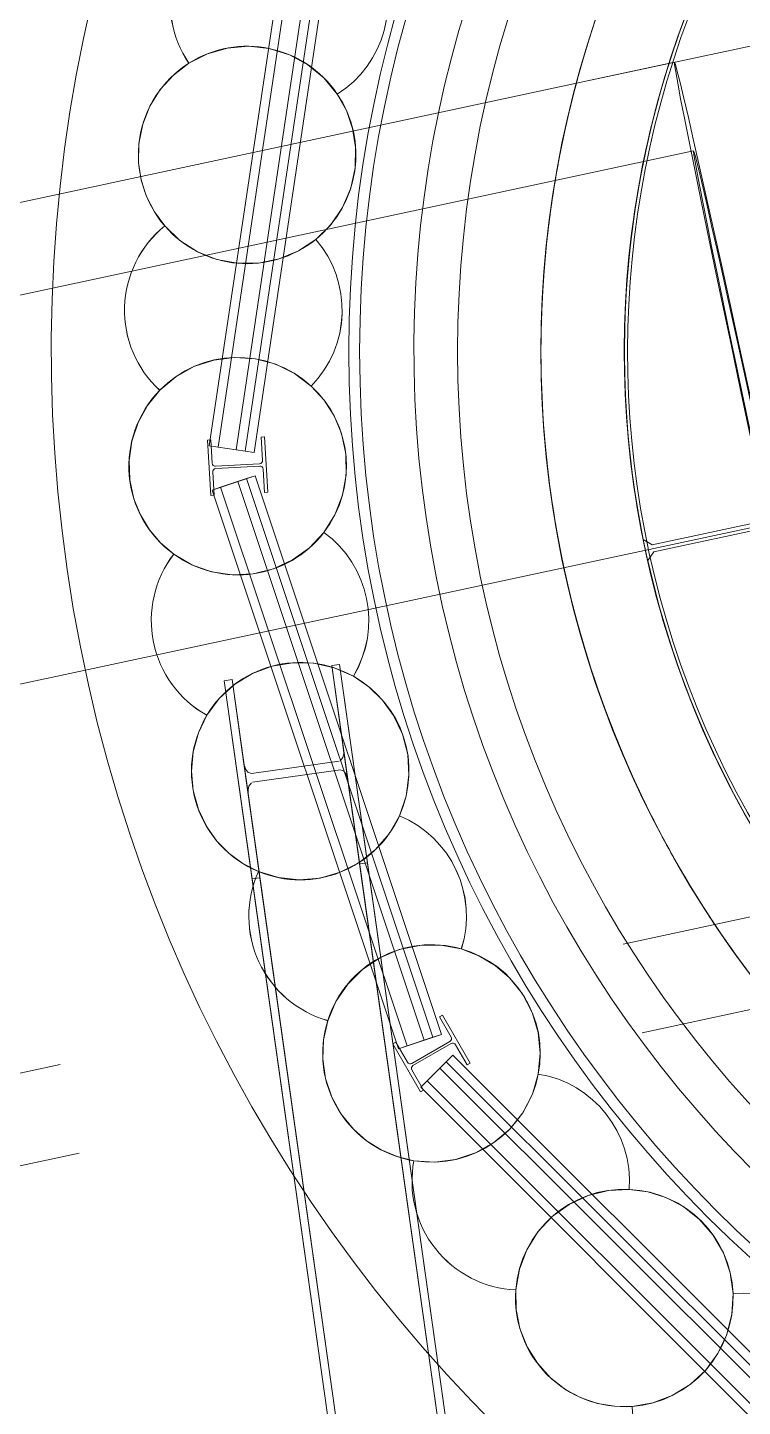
# Model space of a CAD drawing. Header units: metres. Extents: x 1753726 to 1755216, y 5920592 to 5921703.
# Drawn here: x 1754600.551 to 1754602.522, y 5921258.43 to 5921262.235 of the extents above; entities that cross this region are included whole.
import ezdxf

# ---------------------------------------------------------------- set-up
doc = ezdxf.new("R2010")
doc.units = ezdxf.units.M
doc.linetypes.add('CENTER', pattern=[50.8, 31.75, -6.35, 6.35, -6.35])
doc.linetypes.add('HIDDEN2', pattern=[4.7625, 3.175, -1.5875])
for name, color, linetype, lineweight in [('A-FLOR-____-OTLN', 9, 'Continuous', 9), ('A-WALL-____-OTLN', 2, 'Continuous', 9), ('P-PIPE-____-CNTR', 1, 'CENTER', 9), ('P-PIPE-____-OTLN', 6, 'HIDDEN2', 18), ('S-BEAM-____-OTLN', 7, 'Continuous', 9), ('S-FNDN-____-OTLN', 7, 'Continuous', 9)]:
    doc.layers.add(name, color=color, linetype=linetype, lineweight=lineweight)

# ---------------------------------------------------------------- blocks, each defined once
blk = doc.blocks.new('308492-ARUP-TUTB-MOD-0001_rvt-1-X-ARUP-GL-HERNE_BAY_ALIGNMENT')
at = {"layer": 'P-PIPE-____-CNTR'}
blk.add_line((1754602.6075, 5921260.8678), (1754508.8363, 5921240.7823), dxfattribs=at)
blk.add_line((1754602.6075, 5921260.8678), (1754508.8363, 5921240.7823), dxfattribs=at)
at = {"layer": 'P-PIPE-____-OTLN'}
for p, q in [((1754602.3352, 5921262.139), (1754508.564, 5921242.0535)), ((1754602.3876, 5921261.8945), (1754508.6164, 5921241.809)), ((1754509.0562, 5921239.7556), (1754602.8274, 5921259.8411)), ((1754509.1086, 5921239.5111), (1754602.8798, 5921259.5967))]:
    blk.add_line(p, q, dxfattribs=at)
for major_axis, start_param, end_param in [((-0.2723, 1.2712), 0, 1.570796), ((-0.2723, 1.2712), 4.712389, 6.283185), ((-0.2199, 1.0267), 4.753999, 7.895591)]:
    blk.add_ellipse((1754602.6075, 5921260.8678), major_axis=major_axis, ratio=0.008918, start_param=start_param, end_param=end_param, dxfattribs=at)
blk = doc.blocks.new('Arup_Beam_Steel I Section_UC_AU1 - 150UC30-4392015-X-ARUP-GL-HERNE_BAY_ALIGNMENT')
at = {"layer": 'S-BEAM-____-OTLN'}
for p, q in [((1754601.6952, 5921259.5093), (1754601.687, 5921259.5046)), ((1754601.687, 5921259.5046), (1754601.6952, 5921259.5093)), ((1754601.687, 5921259.5046), (1754601.7192, 5921259.4489)), ((1754601.7192, 5921259.4489), (1754601.687, 5921259.5046)), ((1754601.7717, 5921259.3768), (1754601.6952, 5921259.5093)), ((1754601.6952, 5921259.5093), (1754601.7717, 5921259.3768)), ((1754601.5665, 5921259.435), (1754601.5583, 5921259.4303)), ((1754601.5583, 5921259.4303), (1754601.5665, 5921259.435)), ((1754601.5583, 5921259.4303), (1754601.6348, 5921259.2978)), ((1754601.6348, 5921259.2978), (1754601.5583, 5921259.4303)), ((1754601.5986, 5921259.3793), (1754601.5665, 5921259.435)), ((1754601.5665, 5921259.435), (1754601.5986, 5921259.3793)), ((1754601.7159, 5921259.4368), (1754601.6108, 5921259.3761)), ((1754601.6108, 5921259.3761), (1754601.7159, 5921259.4368)), ((1754601.6141, 5921259.3704), (1754601.7192, 5921259.4311)), ((1754601.7192, 5921259.4311), (1754601.6141, 5921259.3704)), ((1754601.7314, 5921259.4278), (1754601.7635, 5921259.3721)), ((1754601.7635, 5921259.3721), (1754601.7314, 5921259.4278)), ((1754601.7635, 5921259.3721), (1754601.7717, 5921259.3768)), ((1754601.7717, 5921259.3768), (1754601.7635, 5921259.3721)), ((1754601.643, 5921259.3025), (1754601.6108, 5921259.3582)), ((1754601.6108, 5921259.3582), (1754601.643, 5921259.3025)), ((1754601.6348, 5921259.2978), (1754601.643, 5921259.3025)), ((1754601.643, 5921259.3025), (1754601.6348, 5921259.2978))]:
    blk.add_line(p, q, dxfattribs=at)
for centre, major_axis, start_param, end_param in [((1754601.7115, 5921259.4445), (0.00007, 0.0089), 3.673602, 5.244398), ((1754601.7115, 5921259.4445), (0.00007, 0.0089), 3.673602, 5.244398), ((1754601.7237, 5921259.4233), (0.00067, 0.00887), 5.311559, 6.882355), ((1754601.7237, 5921259.4233), (0.00067, 0.00887), 5.311559, 6.882355), ((1754601.6063, 5921259.3838), (0.00203, 0.00867), 2.323993, 3.894789), ((1754601.6063, 5921259.3838), (0.00203, 0.00867), 2.323993, 3.894789), ((1754601.6185, 5921259.3626), (-0.00027, 0.0089), 0.493623, 2.06442), ((1754601.6185, 5921259.3626), (-0.00027, 0.0089), 0.493623, 2.06442)]:
    blk.add_ellipse(centre, major_axis=major_axis, ratio=1, start_param=start_param, end_param=end_param, dxfattribs=at)
blk = doc.blocks.new('Arup_Beam_Steel I Section_UC_AU1 - 150UC30-4392016-X-ARUP-GL-HERNE_BAY_ALIGNMENT')
at = {"layer": 'S-BEAM-____-OTLN'}
for p, q in [((1754601.0566, 5921261.0966), (1754601.0473, 5921261.0961)), ((1754601.0473, 5921261.0961), (1754601.0566, 5921261.0966)), ((1754601.0473, 5921261.0961), (1754601.0562, 5921260.9433)), ((1754601.0562, 5921260.9433), (1754601.0473, 5921261.0961)), ((1754601.0604, 5921261.0324), (1754601.0566, 5921261.0966)), ((1754601.0566, 5921261.0966), (1754601.0604, 5921261.0324)), ((1754601.205, 5921261.1053), (1754601.1956, 5921261.1047)), ((1754601.1956, 5921261.1047), (1754601.205, 5921261.1053)), ((1754601.1956, 5921261.1047), (1754601.1994, 5921261.0405)), ((1754601.1994, 5921261.0405), (1754601.1956, 5921261.1047)), ((1754601.2139, 5921260.9525), (1754601.205, 5921261.1053)), ((1754601.205, 5921261.1053), (1754601.2139, 5921260.9525)), ((1754601.0655, 5921260.9439), (1754601.0618, 5921261.0081)), ((1754601.0618, 5921261.0081), (1754601.0655, 5921260.9439)), ((1754601.191, 5921261.0311), (1754601.0698, 5921261.0241)), ((1754601.0698, 5921261.0241), (1754601.191, 5921261.0311)), ((1754601.0702, 5921261.0175), (1754601.1914, 5921261.0245)), ((1754601.1914, 5921261.0245), (1754601.0702, 5921261.0175)), ((1754601.2008, 5921261.0162), (1754601.2045, 5921260.952)), ((1754601.2045, 5921260.952), (1754601.2008, 5921261.0162)), ((1754601.0562, 5921260.9433), (1754601.0655, 5921260.9439)), ((1754601.0655, 5921260.9439), (1754601.0562, 5921260.9433)), ((1754601.2045, 5921260.952), (1754601.2139, 5921260.9525)), ((1754601.2139, 5921260.9525), (1754601.2045, 5921260.952))]:
    blk.add_line(p, q, dxfattribs=at)
for centre, major_axis, start_param, end_param in [((1754601.1905, 5921261.04), (-0.00283, 0.00844), 2.87668, 4.447476), ((1754601.1905, 5921261.04), (-0.00283, 0.00844), 2.87668, 4.447476), ((1754601.0693, 5921261.0329), (0.00098, 0.00885), 1.739035, 3.309831), ((1754601.0693, 5921261.0329), (0.00098, 0.00885), 1.739035, 3.309831), ((1754601.0707, 5921261.0086), (-0.00283, 0.00844), 6.018273, 7.589069), ((1754601.0707, 5921261.0086), (-0.00283, 0.00844), 6.018273, 7.589069), ((1754601.1919, 5921261.0156), (-0.00283, 0.00844), 4.447476, 6.018273), ((1754601.1919, 5921261.0156), (-0.00283, 0.00844), 4.447476, 6.018273)]:
    blk.add_ellipse(centre, major_axis=major_axis, ratio=1, start_param=start_param, end_param=end_param, dxfattribs=at)
blk = doc.blocks.new('308492-ARUP-STTW-MOD-0400_rvt-1-X-ARUP-GL-HERNE_BAY_ALIGNMENT')
at = {"layer": 'A-FLOR-____-OTLN'}
for start, end in [(0, 180), (0, 180), (180, 0), (180, 0)]:
    blk.add_arc((1754604.817, 5921261.3414), 3.35, start, end, dxfattribs=at)
at = {"layer": 'A-WALL-____-OTLN'}
for p, q in [((1754601.2927, 5921262.6924), (1754601.052, 5921261.0803)), ((1754601.052, 5921261.0803), (1754601.2927, 5921262.6924)), ((1754601.3174, 5921262.6887), (1754601.0768, 5921261.0766)), ((1754601.1262, 5921261.0692), (1754601.3669, 5921262.6813)), ((1754601.3669, 5921262.6813), (1754601.1262, 5921261.0692)), ((1754601.1509, 5921261.0655), (1754601.3916, 5921262.6776)), ((1754601.1757, 5921261.0618), (1754601.4163, 5921262.6739)), ((1754601.4163, 5921262.6739), (1754601.1757, 5921261.0618)), ((1754601.1757, 5921261.0618), (1754601.4163, 5921262.6739)), ((1754601.4163, 5921262.6739), (1754601.1757, 5921261.0618)), ((1754601.1757, 5921261.0618), (1754601.052, 5921261.0803)), ((1754601.0768, 5921261.0766), (1754601.052, 5921261.0803)), ((1754601.0768, 5921261.0766), (1754601.1509, 5921261.0655)), ((1754601.1757, 5921261.0618), (1754601.1262, 5921261.0692)), ((1754601.1262, 5921261.0692), (1754601.1757, 5921261.0618)), ((1754601.1757, 5921261.0618), (1754601.1509, 5921261.0655)), ((1754601.06, 5921260.9584), (1754601.1786, 5921260.9979)), ((1754601.06, 5921260.9584), (1754601.0837, 5921260.9663)), ((1754601.0837, 5921260.9663), (1754601.1548, 5921260.99)), ((1754601.0837, 5921260.9663), (1754601.5977, 5921259.4247)), ((1754601.1311, 5921260.9821), (1754601.1786, 5921260.9979)), ((1754601.1311, 5921260.9821), (1754601.1786, 5921260.9979)), ((1754601.6451, 5921259.4405), (1754601.1311, 5921260.9821)), ((1754601.1311, 5921260.9821), (1754601.6451, 5921259.4405)), ((1754601.1548, 5921260.99), (1754601.1786, 5921260.9979)), ((1754601.6688, 5921259.4484), (1754601.1548, 5921260.99)), ((1754601.6925, 5921259.4563), (1754601.1786, 5921260.9979)), ((1754601.1786, 5921260.9979), (1754601.6925, 5921259.4563)), ((1754601.6925, 5921259.4563), (1754601.1786, 5921260.9979)), ((1754601.1786, 5921260.9979), (1754601.6925, 5921259.4563)), ((1754601.06, 5921260.9584), (1754601.574, 5921259.4168)), ((1754601.574, 5921259.4168), (1754601.06, 5921260.9584)), ((1754601.6925, 5921259.4563), (1754601.574, 5921259.4168)), ((1754601.5977, 5921259.4247), (1754601.6688, 5921259.4484)), ((1754601.6925, 5921259.4563), (1754601.6451, 5921259.4405)), ((1754601.6451, 5921259.4405), (1754601.6925, 5921259.4563)), ((1754601.6925, 5921259.4563), (1754601.6688, 5921259.4484)), ((1754601.5977, 5921259.4247), (1754601.574, 5921259.4168)), ((1754601.6353, 5921259.3103), (1754601.7237, 5921259.3987)), ((1754601.653, 5921259.328), (1754601.706, 5921259.381)), ((1754601.6884, 5921259.3633), (1754601.7237, 5921259.3987)), ((1754601.6884, 5921259.3633), (1754601.7237, 5921259.3987)), ((1754602.8409, 5921258.2107), (1754601.6884, 5921259.3633)), ((1754601.6884, 5921259.3633), (1754602.8409, 5921258.2107)), ((1754601.706, 5921259.381), (1754601.7237, 5921259.3987)), ((1754602.8586, 5921258.2284), (1754601.706, 5921259.381)), ((1754602.8763, 5921258.2461), (1754601.7237, 5921259.3987)), ((1754601.7237, 5921259.3987), (1754602.8763, 5921258.2461)), ((1754602.8763, 5921258.2461), (1754601.7237, 5921259.3987)), ((1754601.7237, 5921259.3987), (1754602.8763, 5921258.2461)), ((1754601.6353, 5921259.3103), (1754601.653, 5921259.328)), ((1754601.653, 5921259.328), (1754602.8056, 5921258.1754)), ((1754601.6353, 5921259.3103), (1754602.7879, 5921258.1577)), ((1754602.7879, 5921258.1577), (1754601.6353, 5921259.3103))]:
    blk.add_line(p, q, dxfattribs=at)
at = {"layer": 'S-BEAM-____-OTLN'}
for radius, start, end in [(3.38, 0, 180), (3.38, 0, 180), (3.08, 0, 180), (3.08, 0, 180), (3.38, 180, 0), (3.38, 180, 0), (3.08, 180, 0), (3.08, 180, 0)]:
    blk.add_arc((1754604.817, 5921261.3414), radius, start, end, dxfattribs=at)
at = {"layer": 'S-FNDN-____-OTLN', "flags": 128}
for points in [[(1754600.996, 5921262.1362), (1754601.0474, 5921262.1623), (1754601.103, 5921262.1781), (1754601.1605, 5921262.183), (1754601.2179, 5921262.1767), (1754601.2731, 5921262.1596), (1754601.3239, 5921262.1322), (1754601.3685, 5921262.0955), (1754601.4053, 5921262.0511)], [(1754601.4053, 5921262.0511), (1754601.3685, 5921262.0955), (1754601.3239, 5921262.1322), (1754601.2731, 5921262.1596), (1754601.2179, 5921262.1767), (1754601.1605, 5921262.183), (1754601.103, 5921262.1781), (1754601.0474, 5921262.1623), (1754600.996, 5921262.1362)], [(1754600.8576, 5921261.861), (1754600.8585, 5921261.9148), (1754600.869, 5921261.9676), (1754600.8888, 5921262.0177), (1754600.9172, 5921262.0634), (1754600.9533, 5921262.1034), (1754600.996, 5921262.1362)], [(1754600.996, 5921262.1362), (1754600.9533, 5921262.1034), (1754600.9172, 5921262.0634), (1754600.8888, 5921262.0177), (1754600.869, 5921261.9676), (1754600.8585, 5921261.9148), (1754600.8576, 5921261.861)], [(1754601.4053, 5921262.0511), (1754601.4306, 5921262.0056), (1754601.4477, 5921261.9564), (1754601.456, 5921261.905)], [(1754601.456, 5921261.905), (1754601.4477, 5921261.9564), (1754601.4306, 5921262.0056), (1754601.4053, 5921262.0511)], [(1754601.456, 5921261.905), (1754601.4547, 5921261.8474), (1754601.4424, 5921261.7911), (1754601.4196, 5921261.7382), (1754601.3871, 5921261.6906), (1754601.346, 5921261.6502)], [(1754601.346, 5921261.6502), (1754601.3871, 5921261.6906), (1754601.4196, 5921261.7382), (1754601.4424, 5921261.7911), (1754601.4547, 5921261.8474), (1754601.456, 5921261.905)], [(1754600.9295, 5921261.6873), (1754600.9013, 5921261.7258), (1754600.8796, 5921261.7683), (1754600.8649, 5921261.8137), (1754600.8576, 5921261.861)], [(1754600.8576, 5921261.861), (1754600.8649, 5921261.8137), (1754600.8796, 5921261.7683), (1754600.9013, 5921261.7258), (1754600.9295, 5921261.6873)], [(1754601.346, 5921261.6502), (1754601.2979, 5921261.6182), (1754601.2446, 5921261.5961), (1754601.188, 5921261.5846), (1754601.1302, 5921261.5842), (1754601.0735, 5921261.5948), (1754601.0198, 5921261.6161), (1754600.9712, 5921261.6473), (1754600.9295, 5921261.6873)], [(1754600.9295, 5921261.6873), (1754600.9712, 5921261.6473), (1754601.0198, 5921261.6161), (1754601.0735, 5921261.5948), (1754601.1302, 5921261.5842), (1754601.188, 5921261.5846), (1754601.2446, 5921261.5961), (1754601.2979, 5921261.6182), (1754601.346, 5921261.6502)], [(1754600.9157, 5921261.2336), (1754600.9597, 5921261.2709), (1754601.0101, 5921261.2991), (1754601.065, 5921261.317), (1754601.1223, 5921261.3242), (1754601.1799, 5921261.3202), (1754601.2357, 5921261.3053), (1754601.2876, 5921261.2799), (1754601.3336, 5921261.2451)], [(1754601.3336, 5921261.2451), (1754601.2876, 5921261.2799), (1754601.2357, 5921261.3053), (1754601.1799, 5921261.3202), (1754601.1223, 5921261.3242), (1754601.065, 5921261.317), (1754601.0101, 5921261.2991), (1754600.9597, 5921261.2709), (1754600.9157, 5921261.2336)], [(1754600.8445, 5921260.9339), (1754600.833, 5921260.9865), (1754600.831, 5921261.0403), (1754600.8387, 5921261.0936), (1754600.8558, 5921261.1446), (1754600.8817, 5921261.1918), (1754600.9157, 5921261.2336)], [(1754600.9157, 5921261.2336), (1754600.8817, 5921261.1918), (1754600.8558, 5921261.1446), (1754600.8387, 5921261.0936), (1754600.831, 5921261.0403), (1754600.833, 5921260.9865), (1754600.8445, 5921260.9339)], [(1754601.3336, 5921261.2451), (1754601.3687, 5921261.2067), (1754601.3967, 5921261.1628), (1754601.4166, 5921261.1147)], [(1754601.4166, 5921261.1147), (1754601.3967, 5921261.1628), (1754601.3687, 5921261.2067), (1754601.3336, 5921261.2451)], [(1754601.4166, 5921261.1147), (1754601.4286, 5921261.0584), (1754601.4297, 5921261.0008), (1754601.4196, 5921260.944), (1754601.399, 5921260.8902), (1754601.3684, 5921260.8414)], [(1754601.3684, 5921260.8414), (1754601.399, 5921260.8902), (1754601.4196, 5921260.944), (1754601.4297, 5921261.0008), (1754601.4286, 5921261.0584), (1754601.4166, 5921261.1147)], [(1754600.9545, 5921260.7814), (1754600.9182, 5921260.8124), (1754600.8873, 5921260.8488), (1754600.8625, 5921260.8896), (1754600.8445, 5921260.9339)], [(1754600.8445, 5921260.9339), (1754600.8625, 5921260.8896), (1754600.8873, 5921260.8488), (1754600.9182, 5921260.8124), (1754600.9545, 5921260.7814)], [(1754601.3684, 5921260.8414), (1754601.3289, 5921260.7992), (1754601.2821, 5921260.7654), (1754601.2297, 5921260.7411), (1754601.1736, 5921260.7274), (1754601.1159, 5921260.7246), (1754601.0588, 5921260.733), (1754601.0043, 5921260.7522), (1754600.9545, 5921260.7814)], [(1754600.9545, 5921260.7814), (1754601.0043, 5921260.7522), (1754601.0588, 5921260.733), (1754601.1159, 5921260.7246), (1754601.1736, 5921260.7274), (1754601.2297, 5921260.7411), (1754601.2821, 5921260.7654), (1754601.3289, 5921260.7992), (1754601.3684, 5921260.8414)], [(1754601.0457, 5921260.3368), (1754601.08, 5921260.3832), (1754601.1225, 5921260.4223), (1754601.1718, 5921260.4524), (1754601.2259, 5921260.4726), (1754601.2828, 5921260.482), (1754601.3405, 5921260.4803), (1754601.3969, 5921260.4677), (1754601.4497, 5921260.4444)], [(1754601.4497, 5921260.4444), (1754601.3969, 5921260.4677), (1754601.3405, 5921260.4803), (1754601.2828, 5921260.482), (1754601.2259, 5921260.4726), (1754601.1718, 5921260.4524), (1754601.1225, 5921260.4223), (1754601.08, 5921260.3832), (1754601.0457, 5921260.3368)], [(1754601.4497, 5921260.4444), (1754601.4927, 5921260.4151), (1754601.5301, 5921260.3789), (1754601.5605, 5921260.3367)], [(1754601.5605, 5921260.3367), (1754601.5301, 5921260.3789), (1754601.4927, 5921260.4151), (1754601.4497, 5921260.4444)], [(1754601.0456, 5921260.0287), (1754601.0222, 5921260.0773), (1754601.0079, 5921260.1292), (1754601.0031, 5921260.1828), (1754601.0079, 5921260.2364), (1754601.0223, 5921260.2883), (1754601.0457, 5921260.3368)], [(1754601.0457, 5921260.3368), (1754601.0223, 5921260.2883), (1754601.0079, 5921260.2364), (1754601.0031, 5921260.1828), (1754601.0079, 5921260.1292), (1754601.0222, 5921260.0773), (1754601.0456, 5921260.0287)], [(1754601.5605, 5921260.3367), (1754601.5852, 5921260.2846), (1754601.5995, 5921260.2288), (1754601.6029, 5921260.1712), (1754601.5951, 5921260.1141), (1754601.5766, 5921260.0596)], [(1754601.5766, 5921260.0596), (1754601.5951, 5921260.1141), (1754601.6029, 5921260.1712), (1754601.5995, 5921260.2288), (1754601.5852, 5921260.2846), (1754601.5605, 5921260.3367)], [(1754601.5766, 5921260.0596), (1754601.548, 5921260.0094), (1754601.5102, 5921259.9657), (1754601.4648, 5921259.93), (1754601.4134, 5921259.9037), (1754601.3579, 5921259.8878), (1754601.3004, 5921259.8827), (1754601.243, 5921259.8888), (1754601.1878, 5921259.9057)], [(1754601.1878, 5921259.9057), (1754601.243, 5921259.8888), (1754601.3004, 5921259.8827), (1754601.3579, 5921259.8878), (1754601.4134, 5921259.9037), (1754601.4648, 5921259.93), (1754601.5102, 5921259.9657), (1754601.548, 5921260.0094), (1754601.5766, 5921260.0596)], [(1754601.1878, 5921259.9057), (1754601.1453, 5921259.9275), (1754601.1068, 5921259.9558), (1754601.0733, 5921259.9898), (1754601.0456, 5921260.0287)], [(1754601.0456, 5921260.0287), (1754601.0733, 5921259.9898), (1754601.1068, 5921259.9558), (1754601.1453, 5921259.9275), (1754601.1878, 5921259.9057)], [(1754601.379, 5921259.4941), (1754601.4016, 5921259.5473), (1754601.4341, 5921259.595), (1754601.475, 5921259.6357), (1754601.523, 5921259.6678), (1754601.5763, 5921259.6901), (1754601.6328, 5921259.7018), (1754601.6906, 5921259.7025), (1754601.7473, 5921259.692)], [(1754601.7473, 5921259.692), (1754601.6906, 5921259.7025), (1754601.6328, 5921259.7018), (1754601.5763, 5921259.6901), (1754601.523, 5921259.6678), (1754601.475, 5921259.6357), (1754601.4341, 5921259.595), (1754601.4016, 5921259.5473), (1754601.379, 5921259.4941)], [(1754601.7473, 5921259.692), (1754601.796, 5921259.6735), (1754601.8406, 5921259.6468), (1754601.88, 5921259.6127)], [(1754601.88, 5921259.6127), (1754601.8406, 5921259.6468), (1754601.796, 5921259.6735), (1754601.7473, 5921259.692)], [(1754601.88, 5921259.6127), (1754601.9161, 5921259.5678), (1754601.9428, 5921259.5168), (1754601.9593, 5921259.4616), (1754601.965, 5921259.4042), (1754601.9596, 5921259.3468)], [(1754601.9596, 5921259.3468), (1754601.965, 5921259.4042), (1754601.9593, 5921259.4616), (1754601.9428, 5921259.5168), (1754601.9161, 5921259.5678), (1754601.88, 5921259.6127)], [(1754601.45, 5921259.1944), (1754601.416, 5921259.2362), (1754601.3901, 5921259.2834), (1754601.3731, 5921259.3345), (1754601.3654, 5921259.3878), (1754601.3674, 5921259.4416), (1754601.379, 5921259.4941)], [(1754601.379, 5921259.4941), (1754601.3674, 5921259.4416), (1754601.3654, 5921259.3878), (1754601.3731, 5921259.3345), (1754601.3901, 5921259.2834), (1754601.416, 5921259.2362), (1754601.45, 5921259.1944)], [(1754601.9596, 5921259.3468), (1754601.9433, 5921259.2915), (1754601.9166, 5921259.2402), (1754601.8807, 5921259.195), (1754601.8367, 5921259.1576), (1754601.7864, 5921259.1292), (1754601.7316, 5921259.111), (1754601.6743, 5921259.1037), (1754601.6167, 5921259.1075)], [(1754601.6167, 5921259.1075), (1754601.6743, 5921259.1037), (1754601.7316, 5921259.111), (1754601.7864, 5921259.1292), (1754601.8367, 5921259.1576), (1754601.8807, 5921259.195), (1754601.9166, 5921259.2402), (1754601.9433, 5921259.2915), (1754601.9596, 5921259.3468)], [(1754601.6167, 5921259.1075), (1754601.5703, 5921259.1189), (1754601.5264, 5921259.1375), (1754601.4859, 5921259.1629), (1754601.45, 5921259.1944)], [(1754601.45, 5921259.1944), (1754601.4859, 5921259.1629), (1754601.5264, 5921259.1375), (1754601.5703, 5921259.1189), (1754601.6167, 5921259.1075)], [(1754601.8977, 5921258.7511), (1754601.9075, 5921258.808), (1754601.928, 5921258.862), (1754601.9584, 5921258.911), (1754601.9977, 5921258.9533), (1754602.0444, 5921258.9873), (1754602.0968, 5921259.0117), (1754602.1528, 5921259.0256), (1754602.2104, 5921259.0286)], [(1754602.2104, 5921259.0286), (1754602.1528, 5921259.0256), (1754602.0968, 5921259.0117), (1754602.0444, 5921258.9873), (1754601.9977, 5921258.9533), (1754601.9584, 5921258.911), (1754601.928, 5921258.862), (1754601.9075, 5921258.808), (1754601.8977, 5921258.7511)], [(1754602.2104, 5921259.0286), (1754602.262, 5921259.0217), (1754602.3117, 5921259.0061), (1754602.3578, 5921258.982)], [(1754602.3578, 5921258.982), (1754602.3117, 5921259.0061), (1754602.262, 5921259.0217), (1754602.2104, 5921259.0286)], [(1754602.3578, 5921258.982), (1754602.4033, 5921258.9466), (1754602.4411, 5921258.9031), (1754602.4699, 5921258.8532), (1754602.4886, 5921258.7987), (1754602.4966, 5921258.7416)], [(1754602.4966, 5921258.7416), (1754602.4886, 5921258.7987), (1754602.4699, 5921258.8532), (1754602.4411, 5921258.9031), (1754602.4033, 5921258.9466), (1754602.3578, 5921258.982)], [(1754602.0359, 5921258.4758), (1754601.9932, 5921258.5086), (1754601.9571, 5921258.5486), (1754601.9287, 5921258.5943), (1754601.909, 5921258.6444), (1754601.8985, 5921258.6973), (1754601.8977, 5921258.7511)], [(1754601.8977, 5921258.7511), (1754601.8985, 5921258.6973), (1754601.909, 5921258.6444), (1754601.9287, 5921258.5943), (1754601.9571, 5921258.5486), (1754601.9932, 5921258.5086), (1754602.0359, 5921258.4758)], [(1754602.4966, 5921258.7416), (1754602.4935, 5921258.684), (1754602.4794, 5921258.628), (1754602.4548, 5921258.5757), (1754602.4207, 5921258.5291), (1754602.3782, 5921258.4899), (1754602.3291, 5921258.4596), (1754602.2751, 5921258.4393), (1754602.2181, 5921258.4297)], [(1754602.2181, 5921258.4297), (1754602.2751, 5921258.4393), (1754602.3291, 5921258.4596), (1754602.3782, 5921258.4899), (1754602.4207, 5921258.5291), (1754602.4548, 5921258.5757), (1754602.4794, 5921258.628), (1754602.4935, 5921258.684), (1754602.4966, 5921258.7416)], [(1754602.2181, 5921258.4297), (1754602.1704, 5921258.4301), (1754602.1233, 5921258.438), (1754602.0781, 5921258.4534), (1754602.0359, 5921258.4758)], [(1754602.0359, 5921258.4758), (1754602.0781, 5921258.4534), (1754602.1233, 5921258.438), (1754602.1704, 5921258.4301), (1754602.2181, 5921258.4297)]]:
    blk.add_lwpolyline(points, dxfattribs=at)
at = {"layer": 'S-FNDN-____-OTLN'}
for centre, radius, start, end in [((1754604.817, 5921261.3414), 4.2, 8.2493, 188.2493), ((1754604.817, 5921261.3414), 4.2, 8.2493, 188.2493), ((1754604.817, 5921261.3414), 3.2, 8.2493, 188.2493), ((1754604.817, 5921261.3414), 3.2, 8.2493, 188.2493), ((1754601.2445, 5921262.3043), 0.3, 115.7697, 214.0674), ((1754601.1568, 5921261.883), 0.3, 34.0674, 122.4272), ((1754601.1568, 5921261.883), 0.3, 122.4321, 220.7332), ((1754601.1568, 5921261.883), 0.3, 122.4321, 220.7332), ((1754604.817, 5921261.3414), 4.2, 188.2493, 8.2493), ((1754604.817, 5921261.3414), 4.2, 188.2493, 8.2493), ((1754604.817, 5921261.3414), 3.2, 188.2493, 8.2493), ((1754604.817, 5921261.3414), 3.2, 188.2493, 8.2493), ((1754601.1187, 5921261.4544), 0.3, 129.0988, 227.3998), ((1754601.1568, 5921261.883), 0.3, 220.7328, 309.1038), ((1754601.1568, 5921261.883), 0.3, 220.7328, 309.1038), ((1754601.1187, 5921261.4544), 0.3, 315.7655, 40.7332), ((1754601.1306, 5921261.0243), 0.3, 322.4321, 47.3998), ((1754601.1306, 5921261.0243), 0.3, 234.0667, 322.4378), ((1754601.1923, 5921260.5985), 0.3, 329.0988, 54.0665), ((1754601.1923, 5921260.5985), 0.3, 142.4321, 240.7332), ((1754601.1923, 5921260.5985), 0.3, 142.4378, 240.7329), ((1754601.3031, 5921260.1827), 0.3, 60.7329, 149.0926), ((1754601.3031, 5921260.1827), 0.3, 149.0988, 247.3998), ((1754601.3031, 5921260.1827), 0.3, 149.0988, 247.3998), ((1754601.3031, 5921260.1827), 0.3, 247.4008, 335.7716), ((1754601.3031, 5921260.1827), 0.3, 247.4008, 335.7716), ((1754601.4614, 5921259.7826), 0.3, 342.4255, 67.4008), ((1754601.4614, 5921259.7826), 0.3, 155.7716, 254.0654), ((1754601.665, 5921259.4036), 0.3, 349.0988, 74.0665), ((1754601.665, 5921259.4036), 0.3, 162.4321, 260.7332), ((1754601.9113, 5921259.0508), 0.3, 355.7587, 80.735), ((1754601.9113, 5921259.0508), 0.3, 355.7655, 80.7332), ((1754601.9113, 5921259.0508), 0.3, 169.1052, 267.3979), ((1754602.1968, 5921258.7289), 0.3, 87.3979, 175.7587), ((1754602.1968, 5921258.7289), 0.3, 87.3979, 175.7587), ((1754602.1968, 5921258.7289), 0.3, 274.0692, 2.4386), ((1754602.1968, 5921258.7289), 0.3, 274.0692, 2.4386), ((1754602.5179, 5921258.4424), 0.3, 9.0988, 94.0665), ((1754602.5179, 5921258.4424), 0.3, 9.0988, 94.0665), ((1754602.5179, 5921258.4424), 0.3, 9.092, 94.0692), ((1754602.5179, 5921258.4424), 0.3, 182.4321, 280.7332), ((1754602.5179, 5921258.4424), 0.3, 182.4321, 280.7332), ((1754602.5179, 5921258.4424), 0.3, 182.4386, 280.7303)]:
    blk.add_arc(centre, radius, start, end, dxfattribs=at)
for centre, major_axis, start_param, end_param in [((1754601.2445, 5921262.3042), (0.2114, 0.2128), 1.231806, 2.947482), ((1754601.2445, 5921262.3042), (0.2263, 0.197), 1.304246, 3.019922), ((1754601.2445, 5921262.3043), (-0.2128, 0.2114), 5.94426, 7.659879), ((1754601.2445, 5921262.3043), (0.2559, 0.1566), 4.729125, 6.212162), ((1754601.2445, 5921262.3043), (0.2881, 0.0838), 4.99537, 6.478407), ((1754601.2445, 5921262.3042), (-0.2309, 0.1916), 2.829472, 4.312437), ((1754601.2445, 5921262.3042), (-0.1772, 0.2421), 3.075833, 4.558798), ((1754601.1568, 5921261.883), (0.274, 0.1223), 0.174805, 1.716974), ((1754601.1568, 5921261.883), (0.2521, 0.1627), 4.821767, 6.304732), ((1754601.1568, 5921261.883), (0.2114, 0.2128), 4.606109, 6.089075), ((1754601.1187, 5921261.4544), (-0.2934, 0.0628), 5.605673, 7.32135), ((1754601.1187, 5921261.4544), (0.2076, 0.2165), 1.446942, 3.162539), ((1754601.1187, 5921261.4544), (0.1965, 0.2267), 1.396853, 3.11245), ((1754601.1187, 5921261.4544), (-0.1662, 0.2497), 3.352968, 4.836026), ((1754601.1187, 5921261.4544), (-0.1981, 0.2253), 3.219172, 4.70223), ((1754601.1187, 5921261.4544), (0.0797, 0.2892), 4.20941, 5.692376), ((1754601.1306, 5921261.0243), (0.2905, 0.075), 0.574521, 2.116686), ((1754601.1306, 5921261.0243), (0.3, 0), 0.82729, 2.369456), ((1754601.1306, 5921261.0243), (0.057, 0.2945), 0.989848, 2.705524), ((1754601.1306, 5921261.0243), (0.113, 0.2779), 1.184777, 2.900454), ((1754601.1306, 5921261.0243), (-0.1805, 0.2396), 3.411241, 4.894207), ((1754601.1306, 5921261.0243), (0, 0.3), 2.514439, 4.056804), ((1754601.1923, 5921260.5985), (0.1845, 0.2366), 4.835424, 6.31839), ((1754601.1923, 5921260.5985), (-0.2669, 0.1371), 3.076609, 4.559687), ((1754601.1923, 5921260.5985), (-0.2366, 0.1845), 3.264574, 4.747652), ((1754601.1923, 5921260.5985), (0.3, 0), 2.48591, 4.201586), ((1754601.1923, 5921260.5985), (0.1979, 0.2254), 1.635703, 3.351277), ((1754601.3031, 5921260.1827), (-0.1479, 0.261), 5.256698, 6.798866), ((1754601.3031, 5921260.1827), (0.2078, 0.2164), 5.054477, 6.537443), ((1754601.3031, 5921260.1827), (0, 0.3), 4.289417, 5.772383), ((1754601.4614, 5921259.7826), (0.2105, 0.2137), 5.183546, 6.666644), ((1754601.4614, 5921259.7826), (-0.278, 0.1127), 3.220108, 4.703074), ((1754601.4614, 5921259.7826), (-0.2043, 0.2197), 3.656722, 5.139688), ((1754601.4614, 5921259.7826), (0.1521, 0.2586), 1.679569, 3.395246), ((1754601.4614, 5921259.7826), (0.1565, 0.2559), 1.696681, 3.412357), ((1754601.4614, 5921259.7826), (-0.2794, 0.1091), 6.232628, 7.948179), ((1754601.665, 5921259.4036), (0.2904, 0.0753), 1.039042, 2.581217), ((1754601.665, 5921259.4036), (0.2914, 0.0711), 1.053353, 2.595527), ((1754601.665, 5921259.4036), (0.1138, 0.2776), 4.911259, 6.394225), ((1754601.665, 5921259.4036), (0.0458, 0.2965), 1.417488, 3.133164), ((1754601.665, 5921259.4036), (0.0488, 0.296), 3.143314, 4.685666), ((1754601.665, 5921259.4036), (-0.1328, 0.269), 2.521388, 4.06374), ((1754601.9113, 5921259.0508), (0.0797, 0.2892), 4.9072, 6.390316), ((1754601.9113, 5921259.0508), (-0.242, 0.1773), 3.699784, 5.18275), ((1754601.9113, 5921259.0508), (0.1475, 0.2612), 1.894622, 3.610299), ((1754601.9113, 5921259.0508), (0.1406, 0.265), 1.868365, 3.584041), ((1754601.9113, 5921259.0508), (0.2868, 0.088), 2.653819, 4.36935), ((1754602.1969, 5921258.7289), (-0.2519, 0.1629), 3.757962, 5.240928), ((1754602.1969, 5921258.7289), (-0.2851, 0.0934), 3.500734, 4.983699), ((1754602.1969, 5921258.7289), (0.1385, 0.2661), 1.976591, 3.692268), ((1754602.1969, 5921258.7289), (0.0975, 0.2837), 1.827844, 3.543521), ((1754602.5179, 5921258.4424), (-0.2854, 0.0925), 3.613635, 5.096766), ((1754602.5179, 5921258.4424), (0.1089, 0.2795), 1.984777, 3.70029)]:
    blk.add_ellipse(centre, major_axis=major_axis, ratio=1, start_param=start_param, end_param=end_param, dxfattribs=at)
at = {"layer": 'S-BEAM-____-OTLN'}
for name in ['Arup_Beam_Steel I Section_UC_AU1 - 150UC30-4392016-X-ARUP-GL-HERNE_BAY_ALIGNMENT', 'Arup_Beam_Steel I Section_UC_AU1 - 150UC30-4392015-X-ARUP-GL-HERNE_BAY_ALIGNMENT']:
    blk.add_blockref(name, (0, 0), dxfattribs=at)
blk = doc.blocks.new('308492-ARUP-STTW-MOD-1300_rvt-1-X-ARUP-GL-HERNE_BAY_ALIGNMENT')
at = {"layer": 'S-BEAM-____-OTLN'}
for p, q in [((1754601.4116, 5921260.4769), (1754601.3901, 5921260.4739)), ((1754601.3901, 5921260.4739), (1754601.4227, 5921260.2419)), ((1754601.6944, 5921258.3092), (1754601.3901, 5921260.4739)), ((1754601.4885, 5921259.9301), (1754601.4116, 5921260.4769)), ((1754601.7156, 5921258.3136), (1754601.4116, 5921260.4769)), ((1754601.1152, 5921260.4353), (1754601.0937, 5921260.4322)), ((1754601.0937, 5921260.4322), (1754601.1706, 5921259.8854)), ((1754601.4008, 5921258.2476), (1754601.0937, 5921260.4322)), ((1754601.1478, 5921260.2032), (1754601.1152, 5921260.4353)), ((1754601.4221, 5921258.252), (1754601.1152, 5921260.4353)), ((1754601.6944, 5921258.3092), (1754601.4227, 5921260.2419)), ((1754601.1478, 5921260.2032), (1754601.4221, 5921258.252)), ((1754601.4105, 5921260.2104), (1754601.1683, 5921260.1763)), ((1754601.1717, 5921260.1519), (1754601.4139, 5921260.186)), ((1754601.4344, 5921260.1591), (1754601.467, 5921259.927)), ((1754601.1921, 5921259.8884), (1754601.1595, 5921260.1204)), ((1754601.467, 5921259.927), (1754601.4885, 5921259.9301)), ((1754601.467, 5921259.927), (1754601.6944, 5921258.3092)), ((1754601.4885, 5921259.9301), (1754601.7156, 5921258.3136)), ((1754601.1706, 5921259.8854), (1754601.1921, 5921259.8884)), ((1754601.4008, 5921258.2476), (1754601.1706, 5921259.8854)), ((1754601.4221, 5921258.252), (1754601.1921, 5921259.8884))]:
    blk.add_line(p, q, dxfattribs=at)
at = {"layer": 'S-BEAM-____-OTLN', "flags": 128}
for points in [[(1754601.4227, 5921260.2419), (1754601.4231, 5921260.2305), (1754601.4209, 5921260.2206), (1754601.4136, 5921260.2114)], [(1754601.1683, 5921260.1763), (1754601.1585, 5921260.18), (1754601.1529, 5921260.1874), (1754601.149, 5921260.1976)], [(1754601.4139, 5921260.186), (1754601.4237, 5921260.1823), (1754601.4293, 5921260.1749), (1754601.4333, 5921260.1647)], [(1754601.1595, 5921260.1204), (1754601.1592, 5921260.1318), (1754601.1614, 5921260.1417), (1754601.1686, 5921260.1509)]]:
    blk.add_lwpolyline(points, dxfattribs=at)
blk = doc.blocks.new('308492-ARUP-STPW-MOD-1900_rvt-1-X-ARUP-GL-HERNE_BAY_ALIGNMENT')
at = {"layer": 'A-FLOR-____-OTLN'}
for p, q in [((1754607.3577, 5921261.8955), (1754602.2739, 5921260.8073)), ((1754602.2739, 5921260.8073), (1754607.3577, 5921261.8955)), ((1754602.2779, 5921260.7877), (1754607.3613, 5921261.8758)), ((1754607.3613, 5921261.8758), (1754602.2779, 5921260.7877)), ((1754602.2739, 5921260.8073), (1754602.2492, 5921260.8219)), ((1754602.2492, 5921260.8219), (1754602.2739, 5921260.8073)), ((1754602.2614, 5921260.7643), (1754602.2779, 5921260.7877)), ((1754602.2779, 5921260.7877), (1754602.2614, 5921260.7643))]:
    blk.add_line(p, q, dxfattribs=at)
for centre, radius, start, end in [((1754604.817, 5921261.3414), 3.35, 0, 180), ((1754604.817, 5921261.3414), 3.35, 0, 180), ((1754604.8172, 5921261.3415), 2.62, 12.6958, 191.4379), ((1754604.8172, 5921261.3415), 2.62, 12.6958, 191.4379), ((1754604.8171, 5921261.3412), 2.62, 192.7186, 11.3593), ((1754604.8171, 5921261.3412), 2.62, 192.7186, 11.3593), ((1754604.817, 5921261.3414), 3.35, 180, 0), ((1754604.817, 5921261.3414), 3.35, 180, 0)]:
    blk.add_arc(centre, radius, start, end, dxfattribs=at)
at = {"layer": 'A-WALL-____-OTLN'}
blk.add_line((1754602.7489, 5921262.2276), (1754602.0646, 5921262.081), dxfattribs=at)
for radius, start, end in [(2.85, 0, 180), (2.85, 40.8, 180), (2.62, 40.8, 220.8), (2.62, 40.8, 220.8), (2.62, 40.8, 220.8), (2.62, 40.8, 220.8), (2.62, 40.8, 220.8), (2.62, 40.8, 220.8), (2.62, 40.8, 220.8), (2.62, 40.8, 220.8), (2.6111, 40.8, 220.8), (2.62, 130.7102, 310.7102), (2.62, 130.7102, 310.7102), (2.62, 139.6456, 220.8), (2.62, 139.7252, 220.8), (2.85, 180, 0), (2.85, 180, 220.8)]:
    blk.add_arc((1754604.817, 5921261.3414), radius, start, end, dxfattribs=at)
for points, knots in [([(1754601.967, 5921261.3414), (1754601.967, 5921261.3788), (1754601.9685, 5921261.452), (1754601.9765, 5921261.5903), (1754601.9941, 5921261.7458), (1754602.0208, 5921261.8982), (1754602.0413, 5921261.9892), (1754602.0534, 5921262.0381), (1754602.0598, 5921262.0628), (1754602.0631, 5921262.0753), (1754602.0644, 5921262.0802), (1754602.0646, 5921262.081), (1754602.0646, 5921262.081)], [0, 0, 0, 0, 0.0869565, 0.173913, 0.3478261, 0.5217391, 0.6956522, 0.7717391, 0.8478261, 0.923913, 0.9619565, 0.9988184, 0.9988184, 0.9988184, 0.9988184]), ([(1754602.0646, 5921262.081), (1754602.0646, 5921262.081), (1754602.0643, 5921262.0798), (1754602.0625, 5921262.0731), (1754602.0581, 5921262.0566), (1754602.0499, 5921262.0241), (1754602.0357, 5921261.9648), (1754602.0138, 5921261.8626), (1754601.989, 5921261.7081), (1754601.9743, 5921261.5603), (1754601.9681, 5921261.4382), (1754601.967, 5921261.3741), (1754601.967, 5921261.3414)], [0, 0, 0, 0, 0.043478, 0.086957, 0.173913, 0.26087, 0.347826, 0.521739, 0.695652, 0.847826, 0.923913, 1, 1, 1, 1]), ([(1754601.967, 5921261.3414), (1754601.967, 5921261.3041), (1754601.9685, 5921261.2279), (1754601.9756, 5921261.1095), (1754601.9881, 5921260.9883), (1754602.0031, 5921260.8859), (1754602.0179, 5921260.8038), (1754602.0262, 5921260.7629), (1754602.0306, 5921260.7425)], [0, 0, 0, 0, 0.2, 0.4, 0.6, 0.8, 0.9, 1, 1, 1, 1]), ([(1754602.6095, 5921259.5388), (1754602.6095, 5921259.5388), (1754602.6087, 5921259.5397), (1754602.6043, 5921259.5451), (1754602.5936, 5921259.5583), (1754602.5728, 5921259.5845), (1754602.5356, 5921259.6327), (1754602.4738, 5921259.7169), (1754602.3823, 5921259.8561), (1754602.2817, 5921260.0331), (1754602.1985, 5921260.211), (1754602.1378, 5921260.3667), (1754602.0963, 5921260.4892), (1754602.0659, 5921260.5948), (1754602.0443, 5921260.6808), (1754602.0345, 5921260.7241), (1754602.0299, 5921260.7458)], [0, 0, 0, 0, 0.030303, 0.060606, 0.121212, 0.181818, 0.242424, 0.363636, 0.484848, 0.613636, 0.742424, 0.806818, 0.871212, 0.935606, 0.967803, 1, 1, 1, 1]), ([(1754602.0306, 5921260.7425), (1754602.0394, 5921260.7015), (1754602.0588, 5921260.6201), (1754602.093, 5921260.5003), (1754602.1315, 5921260.3844), (1754602.1879, 5921260.2364), (1754602.2653, 5921260.0659), (1754602.3639, 5921259.8863), (1754602.4595, 5921259.7373), (1754602.5276, 5921259.6433), (1754602.5689, 5921259.5895), (1754602.592, 5921259.5602), (1754602.604, 5921259.5455), (1754602.6087, 5921259.5397), (1754602.6095, 5921259.5388), (1754602.6095, 5921259.5388)], [0, 0, 0, 0, 0.0606061, 0.1212121, 0.1818182, 0.2424242, 0.3636364, 0.4848485, 0.6136364, 0.7424242, 0.8068182, 0.8712121, 0.9356061, 0.967803, 0.9991755, 0.9991755, 0.9991755, 0.9991755])]:
    blk.add_open_spline(points, degree=3, knots=knots, dxfattribs=at)
blk.add_open_spline([(1754602.0299, 5921260.7458), (1754602.0212, 5921260.7865), (1754602.0057, 5921260.868), (1754601.9878, 5921260.9902), (1754601.9755, 5921261.1107), (1754601.9684, 5921261.2285), (1754601.967, 5921261.3043), (1754601.967, 5921261.3414)], degree=3, dxfattribs=at)

msp = doc.modelspace()

# ---------------------------------------------------------------- block references
for name in ['308492-ARUP-TUTB-MOD-0001_rvt-1-X-ARUP-GL-HERNE_BAY_ALIGNMENT', '308492-ARUP-STTW-MOD-1300_rvt-1-X-ARUP-GL-HERNE_BAY_ALIGNMENT', '308492-ARUP-STPW-MOD-1900_rvt-1-X-ARUP-GL-HERNE_BAY_ALIGNMENT', '308492-ARUP-STTW-MOD-0400_rvt-1-X-ARUP-GL-HERNE_BAY_ALIGNMENT']:
    msp.add_blockref(name, (0, 0))

doc.saveas('drawing.dxf')
